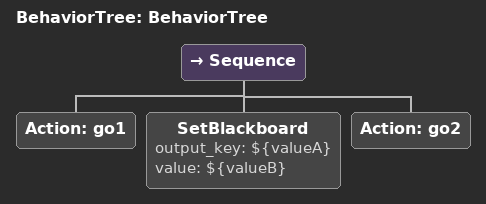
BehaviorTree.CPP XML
<?xml version="1.0"?>
<root main_tree_to_execute="BehaviorTree">
    <BehaviorTree ID="BehaviorTree">
        <Sequence>
            <Action ID="go1"/>
            <SetBlackboard output_key="${valueA}" value="${valueB}"/>
            <Action ID="go2"/>
        </Sequence>
    </BehaviorTree>
</root>
